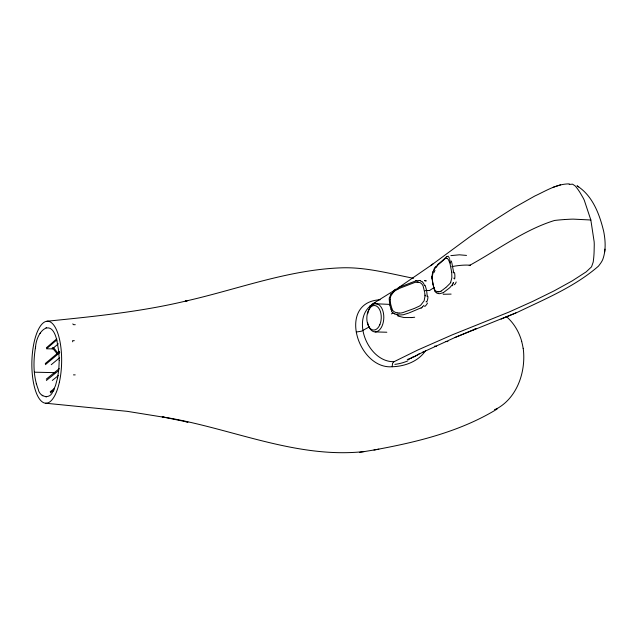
<?xml version="1.0" encoding="UTF-8"?>
<svg xmlns="http://www.w3.org/2000/svg" width="637" height="637" viewBox="0 0 637 637"><rect width="100%" height="100%" fill="white"/><g stroke="black" fill="none" stroke-linecap="round" stroke-linejoin="round"><path stroke-width="0.96" d="M59.225 360.399L58.827 369.197L57.617 377.622L55.515 385.552L52.76 391.636L53.237 390.8M35.433 347.762C33.196 361.505 33.148 376.149 38.236 389.287C39.51 397.106 49.973 399.67 52.696 391.739M380.122 299.764C336.67 301.978 357.787 369.532 392.161 366.737L392.559 363.321L393.881 361.776L417.944 349.936L452.397 334.791L509.035 312.042L532.787 301.357L554.222 290.822L572.289 280.837L586.183 271.864L591.534 266.847L593.206 262.062A68.358 47.831 -84.2 0 0 594.114 251.416L594.257 244.791A45.108 32.041 -83.7 0 0 594.146 241.734L590.841 219.996L584.296 200.281A44.924 31.627 -82.6 0 0 583.118 197.884L580.315 193.043A68.175 47.441 -83.5 0 0 575.275 186.012L572.583 184.173L569.191 184.427M422.713 352.245L454.937 337.514L517.586 312.226C545.447 298.841 574.924 286.65 598.462 266.147C600.038 264.068 601.702 262.006 602.721 259.585C606.042 250.675 605.5 240.834 603.741 231.645C599.664 214.542 592.657 195.511 576.987 185.837L578.691 186.816L578.038 186.442M453.934 278.066L453.894 278.528M604.593 252.228L604.983 249.131M35.385 348.017L35.481 347.515M35.497 347.42L35.624 346.775M35.537 347.221C36.604 330.683 51.74 316.716 56.94 340.859M57.633 377.542L57.537 378.036M57.497 378.243L57.41 378.649M59.432 381.937L59.01 383.777A41.071 14.882 -88.8 0 1 53.994 396.994A41.102 14.89 -88.8 0 1 47.552 403.014A41.071 14.882 -88.8 0 1 40.179 399.885A41.047 14.874 -88.8 0 1 39.104 398.443L38.761 397.918A40.991 14.85 -88.8 0 1 33.825 343.638A41.079 14.89 -88.8 0 1 38.929 328.453A41.102 14.89 -88.8 0 1 45.123 321.733A41.079 14.89 -88.8 0 1 53.731 325.061L53.978 325.396A40.999 14.858 -88.8 0 1 59.432 381.953M432.666 272.325L432.842 271.76M453.098 282.876L452.788 283.64M426.304 301.508L426.113 301.946M450.709 282.215L451.856 277.772L451.721 272.429M40.035 333.557L40.394 332.92M452.174 284.89L449.746 287.733L443.201 292.757M390.76 294.119L391.078 293.609M434.386 268.416L435.549 266.784M434.155 269.021L434.689 268.265M425.691 350.501C418.421 361.466 404.877 366.41 392.161 366.737M423.971 305.322L423.884 305.418A15.344 13.09 66 0 1 423.326 306.086L422.466 306.723M446.529 256.767L440.756 262.102M443.432 260.135L445.144 258.702A21.363 7.461 -84.6 0 1 445.964 258.327L446.25 258.264M443.034 260.533L436.241 266.457M437.372 264.793L439.243 263.288M46.39 347.802L56.725 338.86M56.828 339.871L46.485 348.797L52.369 348.877L58.317 343.797M45.259 363.552L58.922 352.102M45.362 364.675L59.79 352.611M446.147 287.271L450.048 283.433A21.22 9.38 77.6 0 0 450.749 282.302M51.239 364.706L59.655 357.747M445.804 287.558L441.138 291.101M393.698 290.631L395.625 289.222M46.27 379.15L59.257 368.656M46.397 380.456L58.62 370.599M52.29 380.44L58.445 375.535M440.573 262.245L439.347 263.208M50.235 391.715L54.089 388.713M50.347 392.846L54.201 389.852M394.574 291.069L395.497 290.416M420.953 307.878L409.44 312.775M375.639 302.623C348.383 314.997 367.621 362.883 394.12 361.633M396.254 289.214L371.347 304.669M397.91 288.107L432.849 264.084L430.612 265.701L470.202 236.502L490.203 222.862L513.541 208.004L534.793 196.021C545.782 190.989 556.738 183.822 569.263 183.878M434.402 287.391L429.895 290.257M497.083 409.065C459.826 431.854 416.479 442.237 373.967 450.001M469.182 265.621C497.21 250.357 523.893 229.925 554.548 220.466A69.107 21.196 -12.8 0 1 564.589 219.542M391.429 313.898L393.029 312.934M369.157 326.94L361.458 331.208L356.29 332.036M408.405 359.69L409.376 359.149M446.792 256.607L448.082 256.217A12.302 3.87 -84 0 1 448.456 256.337L448.671 256.337M443.121 292.797L439.466 293.681A11.697 6.673 80 0 1 438.869 293.713M413.803 356.8L424.194 351.52M398.165 288.88L414.767 282.462A20.392 14.747 -68 0 1 416.431 282.183L417.004 282.135M496.995 408.62C517.682 397.217 526.202 370.726 523.2 348.28M398.611 287.566L410.268 283.035M496.932 408.643L495.682 409.145M410.801 282.812L415.722 280.925M411.414 357.954L407.242 359.507M473.371 329.799L476.603 328.437L454.937 337.514M501.112 319.097L515.914 312.95M414.257 308.467L419.257 306.174A20.265 16.411 88 0 0 420.786 305.099L424.154 300.752L425.038 295.887M413.724 308.674L402.624 312.679A20.241 17.533 -87.9 0 1 399.67 313.086L399.017 313.101M408.795 313.014L403.229 314.774L398.396 315.06M560.6 184.826L553.059 187.326M494.495 409.543L495.084 409.352M46.015 327.665L46.549 327.553M416.311 280.79L419.035 280.527A11.721 8.154 -67.6 0 1 419.879 280.535L420.301 280.67M450.861 255.628L459.333 254.808L466.523 255.421M185.494 421.598L187.979 422.116L162.188 416.877C229.455 427.284 295.337 459.205 364.595 451.522M359.714 452.342L378.816 449.189M414.695 317.242L412.123 317.521M438.861 291.794L439.275 291.738A21.093 11.339 79.9 0 0 441.067 291.117M47.027 321.231C94.196 316.43 141.549 311.835 187.724 300.592L185.256 301.174C237.179 289.532 287.956 269.65 341.663 267.827C365.98 266.991 389.844 273.663 413.524 278.297M46.485 396.899L45.92 396.931M451.115 294.103L443.185 294.27M397.87 316.04L403.938 317.529L411.645 317.56M411.335 317.584L412.394 317.497M564.605 219.526L570.585 219.2A45.713 14.205 -13.1 0 1 573.26 219.128L590.841 219.996M56.98 341.01L58.811 351.688L59.559 351.656M73.462 374.875L75.206 374.882M74.322 340.684L72.578 340.652L72.698 341.814M434.522 346.154L436.504 346.194M445.972 341.543L447.946 341.591M55.061 372.653L34.374 372.191M75.262 324.711L73.406 324.663L72.809 323.891M375.153 331.917L386.834 332.235M376.172 303.777L388.857 304.351M45.633 403.221L127.241 411.335L164.378 417.331M426.4 280.893L424.553 280.646L425.062 280.71M425.213 280.726L425.747 280.798M397.512 314.933L397.074 314.837M394.797 313.93L394.335 313.667M42.806 395.792L42.201 395.306M506.152 316.39C513.788 322.84 519.051 331.837 521.727 341.408M53.484 347.611L57.792 352.93M52.449 347.937L57.362 354.021M425.166 285.28L426.607 290.48L427.236 296.07M391.843 308.364L390.632 304.016L390.21 299.43M390.991 309.263L389.733 304.733L389.295 299.955A11.8 10.773 -59 0 1 389.271 297.853M433.757 287.351L431.966 278.122M433.948 288.187L432.929 284.245M36.5 384.318L36.293 383.538M449.611 261.966L449.985 263.519M451.386 261.043L451.768 262.587M432.842 283.895L432.332 280.583M451.928 263.272L453.648 272.341M450.088 263.965L451.601 271.704M424.608 292.096L423.072 285.878A8.894 6.418 -81.3 0 0 418.581 282.255M424.704 292.869L424.975 295.194M432.181 279.372L432.085 278.576A12.31 8.09 -85.6 0 1 431.878 276.378M58.811 351.688L59.225 360.462M52.274 347.89L52.369 348.877M521.655 341.44A53.994 47.154 -77.1 0 1 523.112 348.304M369.619 306.094A30.982 23.051 39.2 0 1 371.936 305.426M413.174 356.736A44.399 35.744 65.9 0 1 410.363 358.615M407.911 360.829A66.367 54.511 55.2 0 1 394.868 364.372M419.48 353.559A47.528 38.236 66.5 0 1 411.398 357.914M470.496 265.247A26.873 8.074 -11.4 0 0 452.676 266.473A1.999 0.597 -11.4 0 0 451.737 266.744M434.729 289.986A12.382 7.915 -85.7 0 1 434.123 288.067M436.56 292.773A9.451 5.47 89.1 0 1 434.498 290.87M438.471 293.577A13.058 8.066 -75.8 0 1 436.831 293.06M452.78 285.193A23.02 8.623 81.8 0 1 452.421 285.726M452.843 284.126A26.213 7.015 -86.9 0 1 452.676 284.484M453.568 282.51A16.076 8.4 64.2 0 1 453.313 283.139M456.172 281.96A12.644 5.661 73.4 0 1 454.253 284.747M454.531 272.564A9.053 3.91 80.7 0 1 454.643 279.038M453.552 272.477A14.977 2.118 82.7 0 1 453.624 272.915M434.147 289.15A10.733 6.346 -88.2 0 1 433.598 287.478M437.643 291.69A9.977 5.558 -89.9 0 1 434.291 289.341M438.853 291.73A15.989 8.647 86.4 0 1 437.651 291.905M451.721 271.593A33.068 9.483 84.1 0 1 451.848 272.333M447.047 258.391A9.34 3.002 85.6 0 1 449.475 262.309M447.039 258.28A12.549 4.443 89.6 0 0 446.481 258.2A22.526 7.939 -86.6 0 0 446.25 258.2M434.76 268.575A21.172 9.268 -80.5 0 1 436.273 266.736M433.566 270.486A12.955 6.171 -83.9 0 1 434.251 269.308M432.037 276.084A9.953 5.056 -86.3 0 1 433.606 270.542M432.189 278.011A10.638 5.821 -88 0 1 432.037 276.227M449.658 259.482A9.611 1.815 81.3 0 1 450.566 262.962M448.79 257.276A13.178 3.336 75.7 0 1 449.658 258.447M446.513 256.544A21.809 7.19 -89.5 0 1 446.792 256.432M435.851 267.58A24.071 12.812 -86.3 0 1 437.555 265.502M434.123 269.148A11.904 5.534 -79.4 0 1 434.227 268.957M434.179 272.349A12.382 6.489 -82.9 0 1 434.96 270.303M432.427 276.116A9.635 4.348 -83.9 0 1 433.096 272.811M390.282 305.338A25.568 7.349 -10.7 0 1 389.733 304.733M426.607 290.48A25.568 7.349 -10.7 0 1 429.696 290.536M391.771 311.135A11.864 10.733 -60.4 0 1 391.086 309.232M394.319 313.691A9.077 7.994 -72 0 1 391.715 311.589M397.042 314.662A12.509 10.869 -46.4 0 1 394.836 313.866M398.396 315.076A11.227 9.937 -87.8 0 1 397.512 314.965M421.869 307.679A21.953 16.721 -86.1 0 1 421.073 308.22M422.522 306.899A24.947 16.586 -72.1 0 1 422.1 307.241M427.499 303.021A12.047 9.802 81.4 0 1 424.672 306.58M427.905 296.452A8.615 6.919 -87.5 0 1 426.726 301.85M427.156 296.101A14.253 8.337 -86.5 0 1 427.18 296.539M392.368 310.012A10.296 9.101 -67 0 1 391.779 308.388M397.185 312.847A9.579 8.305 -70.9 0 1 392.503 310.187M399.017 313.03A15.344 13.234 -77.2 0 1 397.162 312.982M425.07 295.162A31.667 21.945 -84 0 1 425.134 295.863M425.118 290.711A1.895 0.541 -10.7 0 1 426.089 290.528M417.482 282.087A11.96 8.838 -75.5 0 1 418.597 282.159M417.012 282.072A21.507 15.71 -70.7 0 1 417.49 282.056M395.553 290.576A20.312 15.67 -60.7 0 1 398.197 289.039M393.419 292.24A12.429 10.009 -64.2 0 1 394.645 291.213M390.362 297.463A9.547 7.931 -66.8 0 1 393.467 292.311M390.354 299.398A10.2 8.743 -68 0 1 390.314 297.654M422.403 281.904A9.149 5.717 -87.7 0 1 424.553 285.75M420.277 280.845A12.549 8.48 85.1 0 1 422.012 281.761M415.722 280.782A20.798 14.97 -74.8 0 1 416.311 280.662M395.808 289.62A23.051 19.5 -66.1 0 1 398.722 287.94M393.204 291.197A11.418 8.958 -58.2 0 1 393.746 290.719M391.803 294.095A11.872 9.881 -61.2 0 1 393.666 291.77M389.621 297.583A9.252 7.286 -64.9 0 1 391.062 294.35M367.692 313.746A14.078 8.281 -87.9 0 1 380.512 306.278A14.078 8.281 -87.9 0 1 380.281 329.026A14.078 8.281 -87.9 0 1 367.597 322.553M379.835 324.719A12.294 7.214 -87.9 0 0 374.875 305.537A12.294 7.214 -87.9 0 0 367.414 323.118A12.294 7.214 -87.9 0 0 379.835 324.719"/></g></svg>
